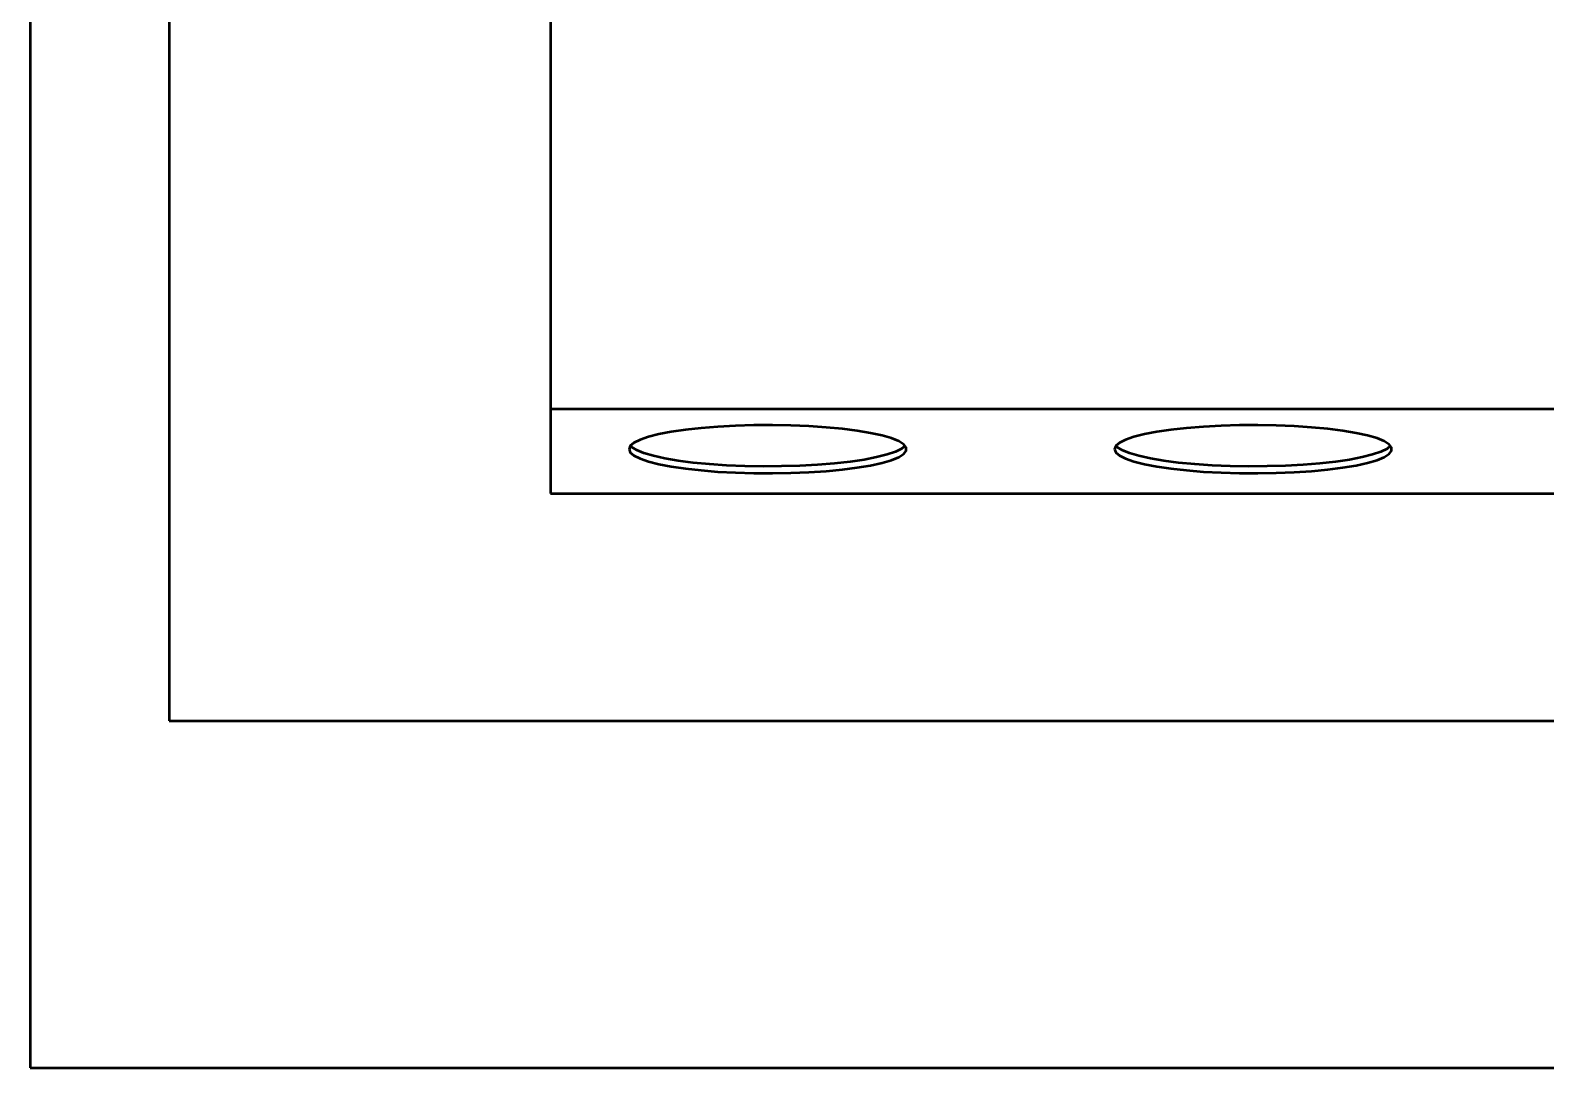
# Model space of a CAD drawing. Header units: millimetres. Extents: x 141 to 982, y 511 to 1105.
# Drawn here: x 614.3 to 687.1, y 891.5 to 941.4 of the extents above; entities that cross this region are included whole.
import ezdxf

# ---------------------------------------------------------------- set-up
doc = ezdxf.new("R2010")
doc.units = ezdxf.units.MM
doc.header["$LTSCALE"] = 0.3
doc.layers.add('粗实线', color=7, linetype='Continuous', lineweight=50)

msp = doc.modelspace()

# ---------------------------------------------------------------- linework, layer by layer
at = {"layer": '粗实线'}
for p, q in [((614.312, 991.505), (614.312, 891.505)), ((620.978, 981.505), (620.978, 908.171)), ((639.312, 952.363), (639.312, 923.147)), ((752.645, 923.147), (639.312, 923.147)), ((639.312, 923.147), (639.312, 919.095)), ((639.312, 919.095), (752.645, 919.095)), ((620.978, 908.171), (780.978, 908.171)), ((614.312, 891.505), (690.978, 891.505))]:
    msp.add_line(p, q, dxfattribs=at)
at = {"layer": '粗实线', "flags": 128}
for points in [[(643.088, 921.228), (643.148, 921.073), (643.325, 920.922), (643.617, 920.776), (644.019, 920.638), (644.523, 920.51), (645.12, 920.396), (645.8, 920.296), (646.551, 920.213), (647.359, 920.147), (648.209, 920.102), (649.088, 920.076), (649.978, 920.071), (650.864, 920.086), (651.73, 920.122), (652.561, 920.178), (653.342, 920.252), (654.059, 920.344), (654.699, 920.451), (655.251, 920.573), (655.705, 920.706), (656.053, 920.848), (656.288, 920.997), (656.407, 921.15), (656.407, 921.305), (656.288, 921.458), (656.053, 921.608), (655.705, 921.75), (655.251, 921.883), (654.699, 922.004), (654.059, 922.112), (653.342, 922.204), (652.561, 922.278), (651.73, 922.333), (650.864, 922.369), (649.978, 922.385), (649.088, 922.38), (648.209, 922.354), (647.359, 922.308), (646.551, 922.243), (645.8, 922.16), (645.12, 922.06), (644.523, 921.945), (644.019, 921.818), (643.617, 921.68), (643.325, 921.534), (643.148, 921.382), (643.088, 921.228)], [(666.422, 921.228), (666.481, 921.073), (666.658, 920.922), (666.951, 920.776), (667.352, 920.638), (667.856, 920.51), (668.454, 920.396), (669.134, 920.296), (669.884, 920.213), (670.692, 920.147), (671.543, 920.102), (672.421, 920.076), (673.311, 920.071), (674.197, 920.086), (675.063, 920.122), (675.894, 920.178), (676.675, 920.252), (677.392, 920.344), (678.033, 920.451), (678.584, 920.573), (679.038, 920.706), (679.386, 920.848), (679.621, 920.997), (679.74, 921.15), (679.74, 921.305), (679.621, 921.458), (679.386, 921.608), (679.038, 921.75), (678.584, 921.883), (678.033, 922.004), (677.392, 922.112), (676.675, 922.204), (675.894, 922.278), (675.063, 922.333), (674.197, 922.369), (673.311, 922.385), (672.421, 922.38), (671.543, 922.354), (670.692, 922.308), (669.884, 922.243), (669.134, 922.16), (668.454, 922.06), (667.856, 921.945), (667.352, 921.818), (666.951, 921.68), (666.658, 921.534), (666.481, 921.382), (666.422, 921.228)], [(656.354, 921.392), (656.185, 921.25), (655.893, 921.104), (655.491, 920.966), (654.987, 920.839), (654.389, 920.724), (653.709, 920.624), (652.959, 920.541), (652.151, 920.476), (651.3, 920.43), (650.422, 920.404), (649.532, 920.399), (648.646, 920.415), (647.78, 920.45), (646.949, 920.506), (646.168, 920.58), (645.451, 920.672), (644.811, 920.78), (644.259, 920.901), (643.805, 921.034), (643.457, 921.176), (643.222, 921.325), (643.156, 921.392)], [(679.688, 921.392), (679.518, 921.25), (679.226, 921.104), (678.824, 920.966), (678.32, 920.839), (677.723, 920.724), (677.043, 920.624), (676.292, 920.541), (675.484, 920.476), (674.634, 920.43), (673.756, 920.404), (672.865, 920.399), (671.979, 920.415), (671.113, 920.45), (670.282, 920.506), (669.501, 920.58), (668.784, 920.672), (668.144, 920.78), (667.592, 920.901), (667.138, 921.034), (666.79, 921.176), (666.555, 921.325), (666.489, 921.392)]]:
    msp.add_lwpolyline(points, dxfattribs=at)

doc.saveas('drawing.dxf')
